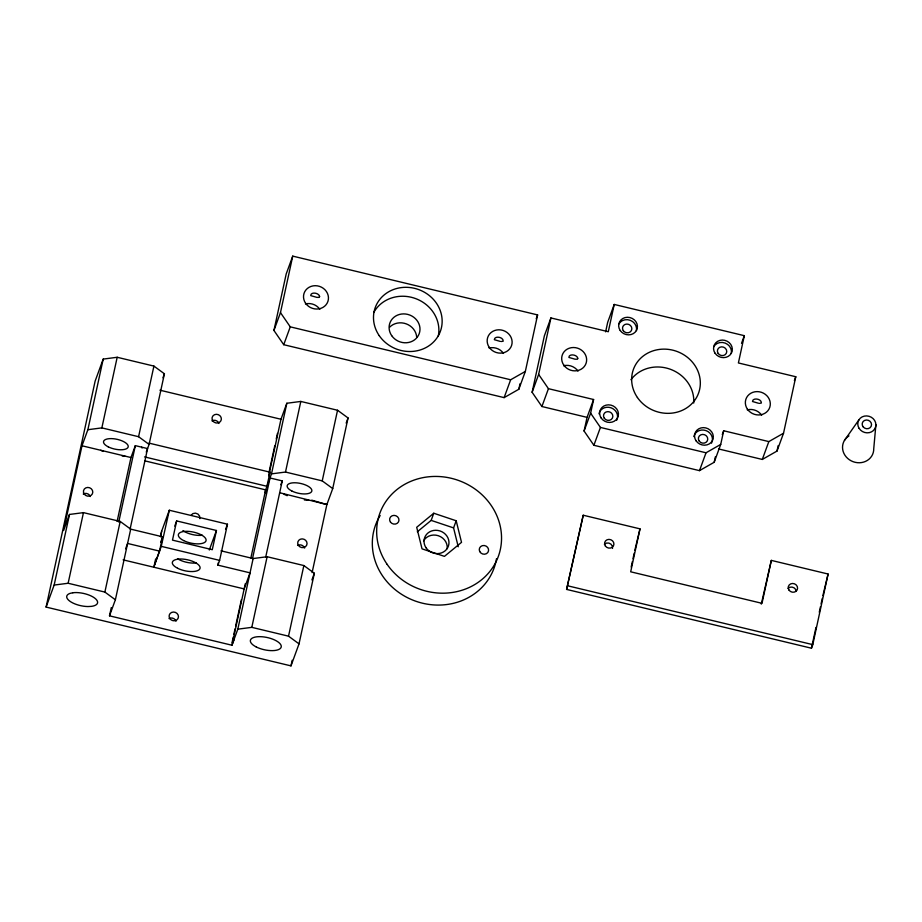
<?xml version="1.0" encoding="UTF-8"?>
<svg xmlns="http://www.w3.org/2000/svg" width="922" height="922" viewBox="0 0 922 922"><rect width="100%" height="100%" fill="white"/><g stroke="black" fill="none" stroke-linecap="round" stroke-linejoin="round"><path stroke-width="1.38" d="M875.9 424.696L873.745 448.737A15.755 14.429 20.1 0 1 851.179 460.839A15.755 14.429 20.1 0 1 848.966 435.887M144.604 460.804L265.651 489.87L265.398 492.705L265.651 489.87L271.506 473.873L286.834 403.26L300.814 401.439L337.544 410.255L348.055 417.954L332.727 488.579L326.872 504.565L312.097 572.643M220.98 550.826L253.135 558.548L267.126 556.727L303.857 565.555L314.356 573.254L299.028 643.867L290.983 665.88L46.1 607.079L95.139 381.097L103.195 359.096L117.186 357.275L153.916 366.092L164.416 373.79L149.087 444.404L146.264 452.137M103.195 359.096L87.867 429.71L81.989 445.775L63.606 530.519L69.484 514.453L83.464 512.632L120.194 521.449L130.705 529.147L162.629 536.823L159.518 551.114L153.847 567.226L244.157 588.916L250.035 572.85L217.88 565.128L218.445 562.524M46.1 607.079L54.156 585.067L69.484 514.453M54.156 585.067L68.136 583.257L83.464 512.632M87.867 429.71L101.858 427.889L117.186 357.275M117.106 521.437L130.97 457.531L135.327 445.637L147.566 448.576L130.083 529.147M118.742 522.036L135.327 445.637M233.958 639.891L231.941 645.227L109.499 615.838L115.377 599.773L104.878 592.074L120.194 521.449M149.087 444.404L138.588 436.705L153.916 366.092M109.499 615.838L111.285 607.586M115.377 599.773L130.705 529.147M154.447 564.448L155.657 558.882M161.696 531.072L160.486 536.627L161.696 531.072L169.314 510.246L227.469 524.215L219.62 560.369L217.88 565.128M176.655 520.93L172.483 540.131L212.279 549.696L216.451 530.484L176.655 520.93L174.754 526.128M273.938 330.456L286.2 273.972L292.735 256.12L537.607 314.921L525.344 371.416L518.821 389.257L504.127 397.624L283.734 344.701L273.938 330.456L280.472 312.616L292.735 256.12M232.044 642.669L233.254 637.125M233.854 634.359L235.052 628.816M235.652 626.05L241.368 599.738M269.051 472.145L274.756 445.833M276.254 438.907L277.464 433.375M245.287 583.707L231.941 645.227L237.818 629.173L253.135 558.548M250.876 557.937L265.651 489.87M286.834 403.26L280.98 419.256L268.717 475.752L270.019 472.179L148.972 443.113M270.019 472.179L266.954 486.297L144.524 456.897M252.524 558.548L270.008 477.976L282.247 480.915L265.663 557.314M237.818 629.173L251.798 627.352L267.126 556.727M271.506 473.873L285.497 472.052L300.814 401.439M299.028 643.867L288.528 636.168L303.857 565.555M332.727 488.579L322.227 480.881L337.544 410.255M290.983 665.88L292.193 660.267M518.821 389.257L520.02 383.748M550.907 317.94L538.644 374.436L548.44 388.681L593.595 399.514L587.06 417.366L541.906 406.521L532.121 392.288L544.383 335.792L550.907 317.94L608.301 331.724L614.225 304.444L744.319 335.677L738.395 362.957L795.79 376.741L783.527 433.236L776.992 451.077L762.298 459.444L718.515 448.933M783.527 433.236L768.833 441.592L723.678 430.758L720.716 444.427L714.181 462.279L699.487 470.635L593.883 445.28L584.087 431.035L587.06 417.366M605.627 331.839L607.69 322.285L614.225 304.444M584.087 431.035L590.622 413.194L593.595 399.514M566.592 589.412L583.223 515.225L640.006 528.859L630.683 571.801L761.998 603.322L771.322 560.392L828.094 574.026L812.778 644.639L811.464 648.212L566.592 589.412L583.223 515.225M631.178 567.053L632.388 561.51M632.988 558.744L634.186 553.2M634.785 550.434L640.006 528.859M714.181 462.279L715.368 456.805M776.992 451.077L778.191 445.568M761.295 604.129L771.322 560.392M811.464 648.212L815.97 627.444M819.278 612.208L820.476 606.676M821.087 603.898L822.286 598.366M822.885 595.589L828.094 574.026M123.11 559.85L153.64 567.18L161.258 546.354L169.314 510.246M162.952 377.801L164.416 373.79M125.634 548.809L127.593 543.45L159.518 551.114M160.67 542.171L162.629 536.823M283.734 344.701L290.257 326.849L280.472 312.616M209.306 550.008L216.451 530.484M225.567 529.424L227.469 524.215M280.853 484.718L282.247 480.915M346.165 423.117L348.055 417.954M311.913 579.938L314.356 573.254M417.297 531.787L431.173 520.388L433.778 513.243L456.194 520.769L461.519 542.332L444.439 556.369L422.034 548.855L416.698 527.292L433.778 513.243M458.246 546.781L453.578 527.903L456.194 520.769M504.127 397.624L510.65 379.772L525.344 371.416M536.212 318.747L537.607 314.921M532.121 392.288L538.644 374.436M541.906 406.521L548.44 388.681M593.883 445.28L600.418 427.428L590.622 413.194M741.519 343.318L744.319 335.677M699.487 470.635L706.022 452.783L720.716 444.427M722.283 434.573L723.678 430.758M762.298 459.444L768.833 441.592M794.384 380.567L795.79 376.741M844.483 440.382L858.924 419.856M124.862 456.067L124.724 456.067A26.819 10.695 12.2 0 1 122.096 455.917M308.766 500.22L308.363 500.231A26.819 10.695 12.2 0 1 304.375 499.955M501.43 341.532L503.205 341.175C503.47 336.772 494.319 335.596 494.33 339.688L500.381 341.451M759.613 403.352L761.376 402.995C761.653 398.592 752.502 397.417 752.502 401.508L758.564 403.271M290.257 326.849L510.65 379.772M600.418 427.428L706.022 452.783M159.932 390.19L280.98 419.256M101.858 427.889L138.588 436.705M285.497 472.052L322.227 480.881M81.989 445.775L130.97 457.531M567.894 585.85L812.778 644.639M161.258 546.354L219.62 560.369M68.136 583.257L104.878 592.074M251.798 627.352L288.528 636.168M311.728 500.15L326.872 504.565L279.689 492.74M431.173 520.388L453.578 527.903M284.011 494.273L287.191 495.702M100.729 450.27L103.322 451.434M141.654 447.158L142.092 448.057M191.038 515.375A4.725 4.333 20.1 0 1 199.832 518.648M83.257 494.031A4.725 4.333 20.1 0 1 90.333 496.532M297.599 545.444A4.725 4.333 20.1 0 1 304.629 548.048M211.922 420.847A4.725 4.333 20.1 0 1 218.952 423.463M202.391 535.256A14.187 5.659 12.2 0 1 182.913 530.576M196.386 562.939A14.187 5.659 12.2 0 1 177.669 558.79M169.003 618.581A4.725 4.333 20.1 0 1 176.044 621.197M563.63 365.78A12.608 11.548 20.1 0 1 578.025 371.128M747.293 409.875A12.608 11.548 20.1 0 1 761.687 415.223M630.936 379.726A34.667 31.751 20.1 0 1 670.548 369.33A34.667 31.751 20.1 0 1 693.724 403.041M598.954 413.794A9.497 8.701 20.1 0 1 611.205 407.858A9.497 8.701 20.1 0 1 616.611 420.351M618.754 324.106A9.497 8.701 20.1 0 1 630.21 320.291A9.497 8.701 20.1 0 1 636.399 330.652M693.84 436.579A9.497 8.701 20.1 0 1 706.102 430.643A9.497 8.701 20.1 0 1 711.496 443.136M713.64 346.879A9.497 8.701 20.1 0 1 725.107 343.076A9.497 8.701 20.1 0 1 731.296 353.437M305.459 303.96A12.608 11.548 20.1 0 1 319.842 309.308M489.109 348.055A12.608 11.548 20.1 0 1 503.504 353.403M373.767 312.489A34.667 31.751 20.1 0 1 415.626 298.59A34.667 31.751 20.1 0 1 438.215 336.426M389.683 327.126A15.593 14.279 20.1 0 1 406.268 323.876A15.593 14.279 20.1 0 1 416.698 337.152M496.485 558.72A63.042 57.717 20.1 0 1 414.612 600.798A63.042 57.717 20.1 0 1 380.164 515.513M423.567 540.949A12.608 11.548 20.1 0 1 438.273 535.705A12.608 11.548 20.1 0 1 447.17 548.659M604.406 544.257A4.725 4.333 20.1 0 1 612.519 548.429M788.068 588.351A4.725 4.333 20.1 0 1 796.262 591.394M319.588 296.458L319.254 297.391L316.845 297.368L310.726 295.616C310.507 291.709 318.943 292.562 319.588 296.458M577.771 358.278L577.426 359.211L575.017 359.188L568.897 357.436C568.678 353.529 577.126 354.382 577.771 358.278M72.873 592.754L69.991 593.399A15.755 6.281 12.2 0 0 69.795 601.167A15.755 6.281 12.2 0 0 87.924 606.549L91.439 606.365A15.755 6.281 12.2 0 0 94.517 597.952A15.755 6.281 12.2 0 0 72.873 592.754M298.474 545.478A4.725 4.333 20.1 0 0 306.565 545.432A4.725 4.333 20.1 0 0 302.07 538.886A4.725 4.333 20.1 0 0 298.474 545.478M84.248 494.1A4.725 4.333 20.1 0 0 92.338 493.915A4.725 4.333 20.1 0 0 87.717 487.438A4.725 4.333 20.1 0 0 84.248 494.1M212.798 420.893A4.725 4.333 20.1 0 0 220.888 420.835A4.725 4.333 20.1 0 0 216.393 414.301A4.725 4.333 20.1 0 0 212.798 420.893M183.616 540.58A14.187 5.659 12.2 0 0 205.975 540.914A14.187 5.659 12.2 0 0 187.005 531.314A14.187 5.659 12.2 0 0 183.616 540.58M177.612 568.263A14.187 5.659 12.2 0 0 199.97 568.597A14.187 5.659 12.2 0 0 181 558.997A14.187 5.659 12.2 0 0 177.612 568.263M169.879 618.627A4.725 4.333 20.1 0 0 177.981 618.57A4.725 4.333 20.1 0 0 173.486 612.035A4.725 4.333 20.1 0 0 169.879 618.627M291.871 491.011A12.608 5.025 12.2 0 0 311.751 491.299A12.608 5.025 12.2 0 0 294.89 482.771A12.608 5.025 12.2 0 0 291.871 491.011M108.243 446.847A12.608 5.025 12.2 0 0 128.112 447.135A12.608 5.025 12.2 0 0 111.251 438.607A12.608 5.025 12.2 0 0 108.243 446.847M256.27 646.967A15.755 6.281 12.2 0 0 281.118 647.336A15.755 6.281 12.2 0 0 260.039 636.664A15.755 6.281 12.2 0 0 256.27 646.967M715.115 353.299A9.497 8.701 20.1 0 0 731.365 353.184A9.497 8.701 20.1 0 0 722.341 340.057A9.497 8.701 20.1 0 0 715.115 353.299M601.213 418.081A9.497 8.701 20.1 0 0 617.475 417.977A9.497 8.701 20.1 0 0 608.439 404.839A9.497 8.701 20.1 0 0 601.213 418.081M620.218 330.514A9.497 8.701 20.1 0 0 636.48 330.399A9.497 8.701 20.1 0 0 627.444 317.272A9.497 8.701 20.1 0 0 620.218 330.514M696.11 440.866A9.497 8.701 20.1 0 0 712.36 440.751A9.497 8.701 20.1 0 0 703.336 427.624A9.497 8.701 20.1 0 0 696.11 440.866M747.431 409.195A12.608 11.548 20.1 0 0 769.017 409.057A12.608 11.548 20.1 0 0 757.02 391.608A12.608 11.548 20.1 0 0 747.431 409.195M637.413 397.497A34.667 31.751 20.1 0 0 696.767 397.094A34.667 31.751 20.1 0 0 663.794 349.127A34.667 31.751 20.1 0 0 637.413 397.497M563.768 365.1A12.608 11.548 20.1 0 0 585.355 364.951A12.608 11.548 20.1 0 0 573.369 347.513A12.608 11.548 20.1 0 0 563.768 365.1M699.164 441.016A4.725 4.333 20.1 0 0 707.266 440.958A4.725 4.333 20.1 0 0 702.76 434.412A4.725 4.333 20.1 0 0 699.164 441.016M604.279 418.231A4.725 4.333 20.1 0 0 612.369 418.173A4.725 4.333 20.1 0 0 607.875 411.627A4.725 4.333 20.1 0 0 604.279 418.231M623.284 330.664A4.725 4.333 20.1 0 0 631.374 330.606A4.725 4.333 20.1 0 0 626.879 324.06A4.725 4.333 20.1 0 0 623.284 330.664M718.169 353.437A4.725 4.333 20.1 0 0 726.271 353.391A4.725 4.333 20.1 0 0 721.765 346.845A4.725 4.333 20.1 0 0 718.169 353.437M391.689 335.654A15.593 14.279 20.1 0 0 418.392 335.47A15.593 14.279 20.1 0 0 403.559 313.895A15.593 14.279 20.1 0 0 391.689 335.654M305.597 303.28A12.608 11.548 20.1 0 0 327.172 303.131A12.608 11.548 20.1 0 0 315.186 285.693A12.608 11.548 20.1 0 0 305.597 303.28M489.248 347.375A12.608 11.548 20.1 0 0 510.834 347.225A12.608 11.548 20.1 0 0 498.848 329.788A12.608 11.548 20.1 0 0 489.248 347.375M379.242 335.666A34.667 31.751 20.1 0 0 438.595 335.262A34.667 31.751 20.1 0 0 405.611 287.307A34.667 31.751 20.1 0 0 379.242 335.666M859.085 428.315A9.139 8.367 20.1 0 0 874.771 428.88A9.139 8.367 20.1 0 0 866.692 415.914A9.139 8.367 20.1 0 0 859.085 428.315M863.084 426.771A4.725 4.333 20.1 0 0 871.14 426.344A4.725 4.333 20.1 0 0 866.323 419.994A4.725 4.333 20.1 0 0 863.084 426.771M479.74 551.587A4.725 4.333 20.1 0 0 487.83 552.474A4.725 4.333 20.1 0 0 484.211 545.513A4.725 4.333 20.1 0 0 479.74 551.587M390.398 521.979A4.725 4.333 20.1 0 0 398.488 521.921A4.725 4.333 20.1 0 0 393.994 515.386A4.725 4.333 20.1 0 0 390.398 521.979M387.148 564.368A63.042 57.717 20.1 0 0 495.068 563.63A63.042 57.717 20.1 0 0 435.115 476.432A63.042 57.717 20.1 0 0 387.148 564.368M426.102 547.864A12.608 11.548 20.1 0 0 447.689 547.714A12.608 11.548 20.1 0 0 435.703 530.277A12.608 11.548 20.1 0 0 426.102 547.864M605.339 545.974A4.725 4.333 20.1 0 0 613.43 545.928A4.725 4.333 20.1 0 0 608.935 539.382A4.725 4.333 20.1 0 0 605.339 545.974M788.99 590.08A4.725 4.333 20.1 0 0 797.092 590.022A4.725 4.333 20.1 0 0 792.586 583.476A4.725 4.333 20.1 0 0 788.99 590.08"/></g></svg>
